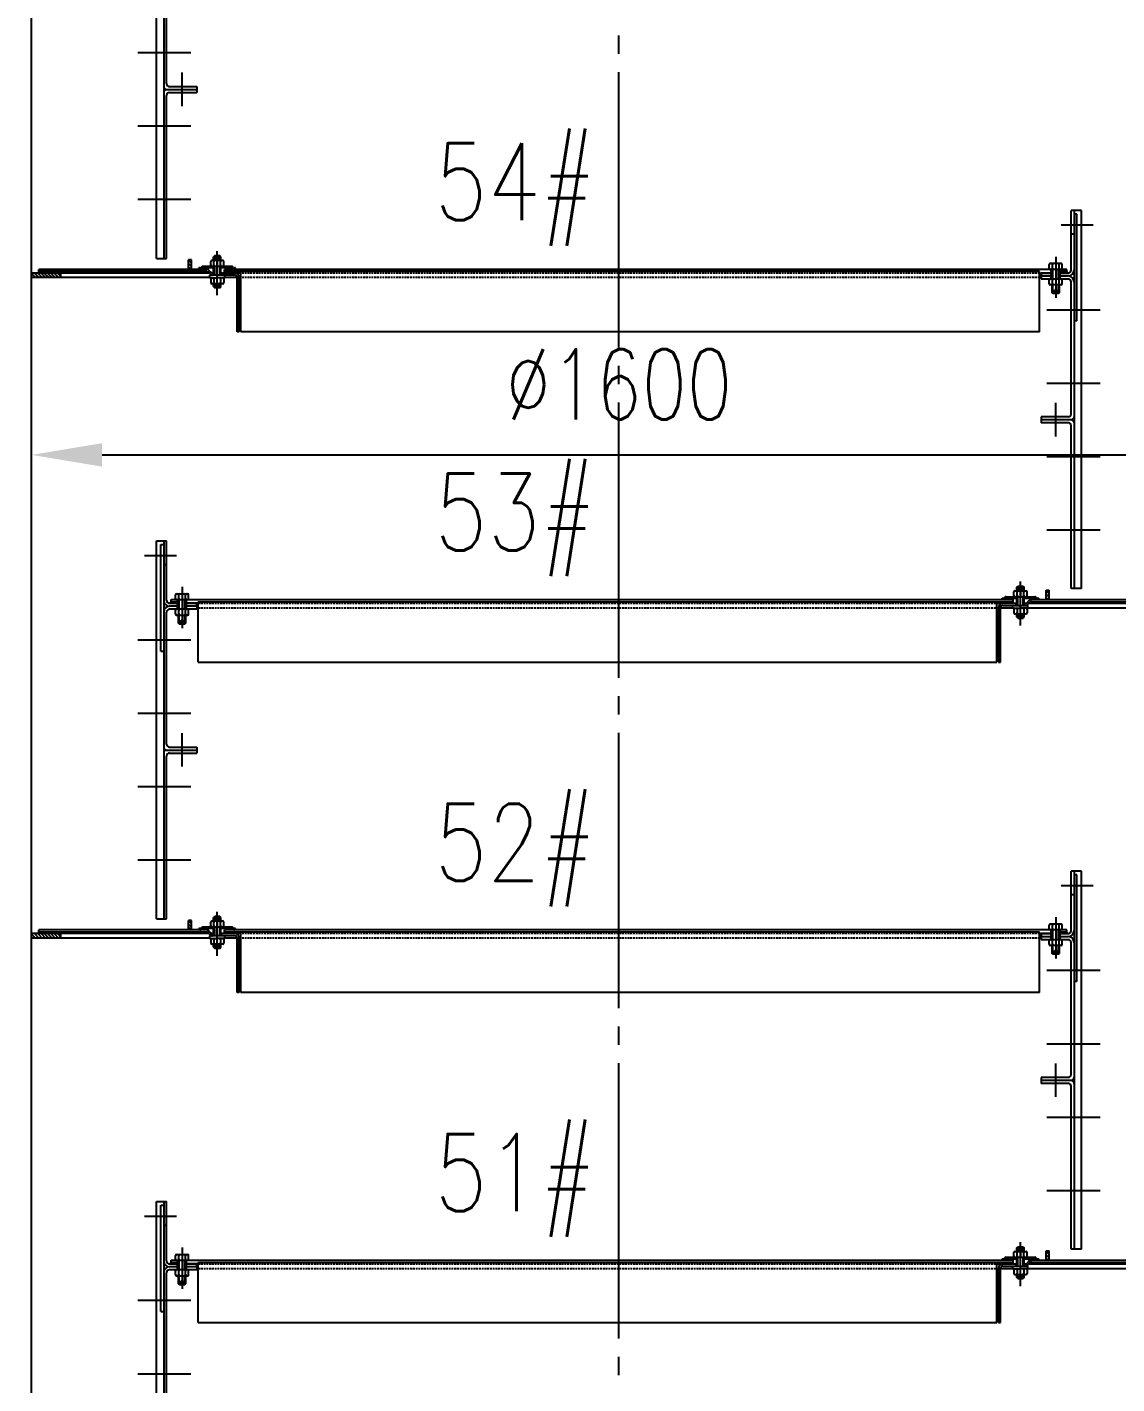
# Model space of a CAD drawing. Extents: x 16825 to 205982, y -10874 to 68273.
# Drawn here: x 164144 to 165629, y 60538 to 62386 of the extents above; entities that cross this region are included whole.
import ezdxf

# ---------------------------------------------------------------- set-up
doc = ezdxf.new("R2010")
doc.units = 0
doc.header["$LTSCALE"] = 5
doc.header["$MEASUREMENT"] = 0
doc.linetypes.add('CENTER', pattern=[18, 15, -1, 1, -1])
doc.linetypes.add('DASHED', pattern=[0.75, 0.5, -0.25])
doc.layers.get('DEFPOINTS').update_dxf_attribs({"linetype": 'CONTINUOUS'})
for name, color, linetype in [('CEN', 6, 'CENTER'), ('DIM', 1, 'CONTINUOUS'), ('HAT', 8, 'CONTINUOUS'), ('HID', 5, 'DASHED'), ('THINK', 2, 'CONTINUOUS'), ('THK', 2, 'CONTINUOUS'), ('THN', 4, 'CONTINUOUS')]:
    doc.layers.add(name, color=color, linetype=linetype)
doc.styles.get("Standard").update_dxf_attribs({"font": 'simplex', "width": 0.75, "bigfont": 'hzdx'})
doc.dimstyles.new('DIM3', dxfattribs={"dimscale": 0, "dimtxt": 3, "dimasz": 3, "dimexe": 1, "dimexo": 0, "dimgap": 1.5, "dimtad": 1, "dimdec": 4, "dimdsep": 46, "dimtxsty": 'Standard', "dimcen": 3, "dimclrd": 1, "dimclrt": 3, "dimadec": 0, "dimazin": 0, "dimtfac": 0.75, "dimtdec": 4, "dimtix": 1, "dimtmove": 0, "dimatfit": 0, "dimfxl": 0, "dimtolj": 1, "dimtzin": 0, "dimarcsym": 0})

# ---------------------------------------------------------------- blocks, each defined once
blk = doc.blocks.new('*D108')
at = {"layer": 'DEFPOINTS', "color": 0}
for p in [(163106.3, 62956.4), (164331.2, 62956.4), (163293.6, 58906.4)]:
    blk.add_point(p, dxfattribs=at)
at = {"layer": 'DIM', "lineweight": -2}
for p, q in [((164331.2, 62956.4), (163074.3, 62956.4)), ((163293.6, 58906.4), (163074.3, 58906.4))]:
    blk.add_line(p, q, dxfattribs=at)
at = {"layer": 'DIM', "color": 1, "lineweight": -2}
blk.add_line((163106.3, 59002.4), (163106.3, 62860.4), dxfattribs=at)
at = {"layer": 'DIM', "color": 1}
for points in [[(163090.3, 62860.4), (163122.3, 62860.4), (163106.3, 62956.4)], [(163090.3, 59002.4), (163122.3, 59002.4), (163106.3, 58906.4)]]:
    blk.add_solid(points, dxfattribs=at)
at = {"layer": 'DIM', "color": 3, "insert": (163010.3, 60931.4), "char_height": 96, "attachment_point": 5, "rotation": 90}
blk.add_mtext('\\A1;9x450=4050', dxfattribs=at)
blk = doc.blocks.new('*D40')
at = {"layer": 'DEFPOINTS', "color": 0}
for p in [(165750.4, 61814), (165750.4, 61803.6), (164150.4, 61720.5)]:
    blk.add_point(p, dxfattribs=at)
at = {"layer": 'DIM', "lineweight": -2}
for p, q in [((164150.4, 61720.5), (164150.4, 61835.6)), ((165750.4, 61814), (165750.4, 61771.6))]:
    blk.add_line(p, q, dxfattribs=at)
at = {"layer": 'DIM', "color": 1, "lineweight": -2}
blk.add_line((164246.4, 61803.6), (165654.4, 61803.6), dxfattribs=at)
at = {"layer": 'DIM', "color": 1}
for points in [[(164246.4, 61819.6), (164246.4, 61787.6), (164150.4, 61803.6)], [(165654.4, 61819.6), (165654.4, 61787.6), (165750.4, 61803.6)]]:
    blk.add_solid(points, dxfattribs=at)
at = {"layer": 'DIM', "color": 3, "insert": (164950.4, 61899.6), "char_height": 96, "attachment_point": 5}
blk.add_mtext('\\A1;%%C1600', dxfattribs=at)
blk = doc.blocks.new('*D41')
at = {"layer": 'DEFPOINTS', "color": 0}
for p in [(165762.4, 61803.3), (165750.4, 61763.7), (165762.4, 61763.7)]:
    blk.add_point(p, dxfattribs=at)
at = {"layer": 'DIM', "lineweight": -2}
for p, q in [((165750.4, 61763.7), (165750.4, 61835.3)), ((165762.4, 61763.7), (165762.4, 61835.3))]:
    blk.add_line(p, q, dxfattribs=at)
at = {"layer": 'DIM', "color": 1, "lineweight": -2}
for p, q in [((165654.4, 61803.3), (165558.4, 61803.3)), ((165750.4, 61803.3), (165762.4, 61803.3)), ((165858.4, 61803.3), (166153.2, 61803.3))]:
    blk.add_line(p, q, dxfattribs=at)
at = {"layer": 'DIM', "color": 1}
for points in [[(165654.4, 61819.3), (165654.4, 61787.3), (165750.4, 61803.3)], [(165858.4, 61819.3), (165858.4, 61787.3), (165762.4, 61803.3)]]:
    blk.add_solid(points, dxfattribs=at)
at = {"layer": 'DIM', "color": 3, "insert": (166053.8, 61899.3), "char_height": 96, "attachment_point": 5}
blk.add_mtext('\\A1;12', dxfattribs=at)

msp = doc.modelspace()

# ---------------------------------------------------------------- hatches: boundary and pattern name
at = {"layer": 'HAT'}
h = msp.add_hatch(dxfattribs=at)
h.set_pattern_fill('ANSI31', color=256, style=0)
h.set_pattern_definition([(135, (165337.0422, 59964.4804), (2.245064, 2.245064), [])])
h.paths.add_polyline_path([(164364.377, 62069.373), (164368.377, 62069.373), (164368.377, 62056.373), (164364.377, 62056.373)])
h = msp.add_hatch(dxfattribs=at)
h.set_pattern_fill('ANSI31', color=256, style=0)
h.set_pattern_definition([(135, (165397.0422, 59964.4804), (2.245064, 2.245064), [])])
h.paths.add_polyline_path([(164190.377, 62051.373), (164190.377, 62045.373), (164150.377, 62045.373), (164150.377, 62051.373)])
h = msp.add_hatch(dxfattribs=at)
h.set_pattern_fill('ANSI31', color=256, scale=0.5, style=0)
h.set_pattern_definition([(135, (165336.0422, 60679.4574), (1.122532, 1.122532), [])])
h.paths.add_polyline_path([(164409.377, 62058.373), (164409.377, 62060.373), (164422.877, 62060.373, -0.23606798), (164424.877, 62059.373, 0.23606798), (164426.877, 62058.373), (164428.377, 62058.373), (164428.377, 62056.373), (164426.877, 62056.373, -0.23606798), (164424.877, 62057.373, 0.23606798), (164422.877, 62058.373)])
h.paths.add_polyline_path([(164397.377, 62060.373), (164397.377, 62058.373), (164383.877, 62058.373, 0.23606798), (164381.877, 62057.373, -0.23606798), (164379.877, 62056.373), (164378.377, 62056.373), (164378.377, 62058.373), (164379.877, 62058.373, 0.23606798), (164381.877, 62059.373, -0.23606798), (164383.877, 62060.373)])
h = msp.add_hatch(dxfattribs=at)
h.set_pattern_fill('ANSI31', color=256, scale=0.5, style=0)
h.set_pattern_definition([(45, (164564.711, 60229.4574), (-1.122532, 1.122532), [])])
h.paths.add_polyline_path([(165491.377, 61608.373), (165491.377, 61610.373), (165477.877, 61610.373, 0.23606798), (165475.877, 61609.373, -0.23606798), (165473.877, 61608.373), (165472.377, 61608.373), (165472.377, 61606.373), (165473.877, 61606.373, 0.23606798), (165475.877, 61607.373, -0.23606798), (165477.877, 61608.373)])
h.paths.add_polyline_path([(165503.377, 61610.373), (165503.377, 61608.373), (165516.877, 61608.373, -0.23606798), (165518.877, 61607.373, 0.23606798), (165520.877, 61606.373), (165522.377, 61606.373), (165522.377, 61608.373), (165520.877, 61608.373, -0.23606798), (165518.877, 61609.373, 0.23606798), (165516.877, 61610.373)])
h = msp.add_hatch(dxfattribs=at)
h.set_pattern_fill('ANSI31', color=256, style=0)
h.set_pattern_definition([(45, (164563.711, 59514.4804), (-2.245064, 2.245064), [])])
h.paths.add_polyline_path([(165536.377, 61619.373), (165532.377, 61619.373), (165532.377, 61606.373), (165536.377, 61606.373)])
h = msp.add_hatch(dxfattribs=at)
h.set_pattern_fill('ANSI31', color=256, style=0)
h.set_pattern_definition([(135, (165337.0422, 59064.4804), (2.245064, 2.245064), [])])
h.paths.add_polyline_path([(164364.377, 61169.373), (164368.377, 61169.373), (164368.377, 61156.373), (164364.377, 61156.373)])
h = msp.add_hatch(dxfattribs=at)
h.set_pattern_fill('ANSI31', color=256, style=0)
h.set_pattern_definition([(135, (165397.0422, 59064.4804), (2.245064, 2.245064), [])])
h.paths.add_polyline_path([(164190.377, 61151.373), (164190.377, 61145.373), (164150.377, 61145.373), (164150.377, 61151.373)])
h = msp.add_hatch(dxfattribs=at)
h.set_pattern_fill('ANSI31', color=256, scale=0.5, style=0)
h.set_pattern_definition([(135, (165336.0422, 59779.4574), (1.122532, 1.122532), [])])
h.paths.add_polyline_path([(164409.377, 61158.373), (164409.377, 61160.373), (164422.877, 61160.373, -0.23606798), (164424.877, 61159.373, 0.23606798), (164426.877, 61158.373), (164428.377, 61158.373), (164428.377, 61156.373), (164426.877, 61156.373, -0.23606798), (164424.877, 61157.373, 0.23606798), (164422.877, 61158.373)])
h.paths.add_polyline_path([(164397.377, 61160.373), (164397.377, 61158.373), (164383.877, 61158.373, 0.23606798), (164381.877, 61157.373, -0.23606798), (164379.877, 61156.373), (164378.377, 61156.373), (164378.377, 61158.373), (164379.877, 61158.373, 0.23606798), (164381.877, 61159.373, -0.23606798), (164383.877, 61160.373)])
h = msp.add_hatch(dxfattribs=at)
h.set_pattern_fill('ANSI31', color=256, scale=0.5, style=0)
h.set_pattern_definition([(45, (164564.711, 59329.4574), (-1.122532, 1.122532), [])])
h.paths.add_polyline_path([(165491.377, 60708.373), (165491.377, 60710.373), (165477.877, 60710.373, 0.23606798), (165475.877, 60709.373, -0.23606798), (165473.877, 60708.373), (165472.377, 60708.373), (165472.377, 60706.373), (165473.877, 60706.373, 0.23606798), (165475.877, 60707.373, -0.23606798), (165477.877, 60708.373)])
h.paths.add_polyline_path([(165503.377, 60710.373), (165503.377, 60708.373), (165516.877, 60708.373, -0.23606798), (165518.877, 60707.373, 0.23606798), (165520.877, 60706.373), (165522.377, 60706.373), (165522.377, 60708.373), (165520.877, 60708.373, -0.23606798), (165518.877, 60709.373, 0.23606798), (165516.877, 60710.373)])
h = msp.add_hatch(dxfattribs=at)
h.set_pattern_fill('ANSI31', color=256, style=0)
h.set_pattern_definition([(45, (164563.711, 58614.4804), (-2.245064, 2.245064), [])])
h.paths.add_polyline_path([(165536.377, 60719.373), (165532.377, 60719.373), (165532.377, 60706.373), (165536.377, 60706.373)])

# ---------------------------------------------------------------- linework, layer by layer
at = {"layer": 'CEN', "ltscale": 5}
msp.add_line((164950.377, 28649.949), (164950.377, 65759.35), dxfattribs=at)
at = {"layer": 'CEN'}
for p, q in [((164367.32, 62351.373), (164295.01, 62351.373)), ((164355.377, 62278.868), (164355.377, 62324.584)), ((164367.32, 62251.373), (164295.01, 62251.373)), ((164367.32, 62151.373), (164295.01, 62151.373)), ((165596.369, 62116.373), (165552.825, 62116.373)), ((164403.377, 62021.182), (164403.377, 62080.95)), ((165545.377, 62073.632), (165545.377, 62017.398)), ((165533.433, 62001.373), (165605.744, 62001.373)), ((165533.433, 61901.373), (165605.744, 61901.373)), ((165545.377, 61828.868), (165545.377, 61874.584)), ((165533.433, 61801.373), (165605.744, 61801.373)), ((165533.433, 61701.373), (165605.744, 61701.373)), ((164304.385, 61666.373), (164347.928, 61666.373)), ((165497.377, 61571.182), (165497.377, 61630.95)), ((164355.377, 61623.632), (164355.377, 61567.398)), ((164367.32, 61551.373), (164295.01, 61551.373)), ((164367.32, 61451.373), (164295.01, 61451.373)), ((164355.377, 61378.868), (164355.377, 61424.584)), ((164367.32, 61351.373), (164295.01, 61351.373)), ((164367.32, 61251.373), (164295.01, 61251.373)), ((165596.369, 61216.373), (165552.825, 61216.373)), ((164403.377, 61121.182), (164403.377, 61180.95)), ((165545.377, 61173.632), (165545.377, 61117.398)), ((165533.433, 61101.373), (165605.744, 61101.373)), ((165533.433, 61001.373), (165605.744, 61001.373)), ((165545.377, 60928.868), (165545.377, 60974.584)), ((165533.433, 60901.373), (165605.744, 60901.373)), ((165533.433, 60801.373), (165605.744, 60801.373)), ((164304.385, 60766.373), (164347.928, 60766.373)), ((164355.377, 60723.632), (164355.377, 60667.398)), ((165497.377, 60671.182), (165497.377, 60730.95)), ((164367.32, 60651.373), (164295.01, 60651.373)), ((164367.32, 60551.373), (164295.01, 60551.373))]:
    msp.add_line(p, q, dxfattribs=at)
at = {"layer": 'HID'}
for p, q in [((165523.377, 62051.373), (164435.377, 62051.373)), ((165523.377, 62045.373), (164435.377, 62045.373)), ((164377.377, 61601.373), (165465.377, 61601.373)), ((164377.377, 61595.373), (165465.377, 61595.373)), ((165523.377, 61151.373), (164435.377, 61151.373)), ((165523.377, 61145.373), (164435.377, 61145.373)), ((164377.377, 60701.373), (165465.377, 60701.373)), ((164377.377, 60695.373), (165465.377, 60695.373))]:
    msp.add_line(p, q, dxfattribs=at)
at = {"layer": 'THINK'}
for p, q in [((164150.377, 62045.373), (164150.377, 62051.373)), ((164150.377, 61145.373), (164150.377, 61151.373))]:
    msp.add_line(p, q, dxfattribs=at)
at = {"layer": 'THK'}
for p, q in [((164150.377, 55544.373), (164150.377, 63081.373)), ((164330.377, 62586.373), (164330.377, 62071.373)), ((164334.377, 62309.373), (164334.377, 62489.373)), ((164320.377, 62071.373), (164320.377, 62436.373)), ((164334.377, 62301.373), (164375.377, 62301.373)), ((164334.377, 62071.373), (164334.377, 62293.373)), ((164338.377, 62305.373), (164375.377, 62305.373)), ((164338.377, 62297.373), (164375.377, 62297.373)), ((164375.377, 62305.373), (164375.377, 62297.373)), ((165566.377, 62055.373), (165566.377, 62136.373)), ((165580.377, 62136.373), (165566.377, 62136.373)), ((165570.377, 62136.373), (165570.377, 61621.373)), ((165574.377, 62131.373), (165570.377, 62131.373)), ((165574.377, 61986.373), (165574.377, 62131.373)), ((165580.377, 61986.373), (165580.377, 62136.373)), ((165570.377, 62104.373), (165566.377, 62104.373)), ((164320.377, 62071.373), (164334.377, 62071.373)), ((164364.377, 62056.373), (164364.377, 62069.373)), ((164368.377, 62069.373), (164364.377, 62069.373)), ((164368.377, 62056.373), (164368.377, 62069.373)), ((164399.877, 62074.826), (164398.377, 62073.326)), ((164398.377, 62068.373), (164398.377, 62073.326)), ((164398.377, 62073.326), (164402.377, 62073.326)), ((164402.377, 62074.826), (164399.877, 62074.826)), ((164402.377, 62069.826), (164402.377, 62074.826)), ((164404.377, 62069.826), (164402.377, 62069.826)), ((164406.877, 62074.826), (164404.377, 62074.826)), ((164404.377, 62069.826), (164404.377, 62074.826)), ((164408.377, 62073.326), (164404.377, 62073.326)), ((164408.377, 62073.326), (164406.877, 62074.826)), ((164408.377, 62068.373), (164408.377, 62073.326)), ((164392.377, 62051.373), (164150.377, 62051.373)), ((164388.716, 62056.373), (164160.377, 62056.373)), ((164160.377, 62051.373), (164160.377, 62056.373)), ((164388.377, 62053.373), (164160.377, 62053.373)), ((164190.377, 62045.373), (164190.377, 62053.373)), ((164378.377, 62056.373), (164378.377, 62058.373)), ((164379.877, 62058.373), (164378.377, 62058.373)), ((164422.877, 62060.373), (164383.877, 62060.373)), ((164398.377, 62058.373), (164383.877, 62058.373)), ((164394.377, 62061.873), (164394.377, 62066.873)), ((164410.877, 62068.373), (164395.877, 62068.373)), ((164397.377, 62058.373), (164397.377, 62060.373)), ((164397.377, 62048.373), (164397.377, 62051.373)), ((164398.377, 62051.373), (164397.377, 62051.373)), ((164398.377, 62048.373), (164398.377, 62060.373)), ((164398.877, 62061.873), (164398.877, 62066.873)), ((164403.377, 62068.373), (164403.377, 62060.373)), ((164407.877, 62061.873), (164407.877, 62066.873)), ((164408.377, 62048.373), (164408.377, 62060.373)), ((164422.877, 62058.373), (164408.377, 62058.373)), ((164435.377, 62051.373), (164408.377, 62051.373)), ((164409.377, 62058.373), (164409.377, 62060.373)), ((164409.377, 62048.373), (164409.377, 62051.373)), ((164412.377, 62061.873), (164412.377, 62066.873)), ((165560.377, 62056.373), (164413.377, 62056.373)), ((164413.377, 62051.373), (164413.377, 62056.373)), ((165523.377, 62053.373), (164413.377, 62053.373)), ((164428.377, 62058.373), (164426.877, 62058.373)), ((164428.377, 62056.373), (164428.377, 62058.373)), ((164433.377, 62051.373), (164433.377, 62053.373)), ((164435.377, 61971.373), (164435.377, 62053.373)), ((165523.377, 61971.373), (165523.377, 62053.373)), ((165523.377, 62051.373), (165540.377, 62051.373)), ((165540.377, 62051.373), (165525.377, 62051.373)), ((165525.377, 62051.373), (165525.377, 62043.373)), ((165525.377, 62047.373), (165525.377, 62051.373)), ((165536.377, 62057.873), (165536.377, 62062.873)), ((165552.877, 62064.373), (165537.877, 62064.373)), ((165539.377, 62053.373), (165539.377, 62056.373)), ((165539.377, 62053.373), (165539.377, 62051.373)), ((165539.377, 62043.373), (165539.377, 62051.373)), ((165540.377, 62043.373), (165540.377, 62056.373)), ((165540.877, 62057.873), (165540.877, 62062.873)), ((165549.877, 62057.873), (165549.877, 62062.873)), ((165550.377, 62043.373), (165550.377, 62056.373)), ((165560.377, 62053.373), (165550.377, 62053.373)), ((165550.377, 62051.373), (165562.377, 62051.373)), ((165562.377, 62051.373), (165550.377, 62051.373)), ((165551.377, 62053.373), (165551.377, 62056.373)), ((165551.377, 62051.373), (165551.377, 62053.373)), ((165551.377, 62043.373), (165551.377, 62051.373)), ((165554.377, 62057.873), (165554.377, 62062.873)), ((165560.377, 62053.373), (165560.377, 62056.373)), ((165560.377, 62053.373), (165560.377, 62051.373)), ((164393.141, 62045.373), (164150.377, 62045.373)), ((164393.141, 62044.873), (164393.141, 62048.373)), ((164427.377, 62048.373), (164393.141, 62048.373)), ((164393.141, 62044.873), (164403.377, 62044.873)), ((164394.377, 62043.373), (164394.377, 62038.373)), ((164410.877, 62036.873), (164395.877, 62036.873)), ((164398.377, 62032.826), (164398.377, 62036.873)), ((164398.377, 62032.826), (164399.877, 62031.326)), ((164398.377, 62032.826), (164402.377, 62032.826)), ((164398.877, 62043.373), (164398.877, 62038.373)), ((164402.377, 62031.326), (164402.377, 62036.326)), ((164404.377, 62036.326), (164402.377, 62036.326)), ((164403.377, 62036.873), (164403.377, 62044.873)), ((164413.612, 62044.873), (164403.377, 62044.873)), ((164404.377, 62031.326), (164404.377, 62036.326)), ((164408.377, 62032.826), (164404.377, 62032.826)), ((164406.877, 62031.326), (164408.377, 62032.826)), ((164407.877, 62043.373), (164407.877, 62038.373)), ((164408.377, 62032.826), (164408.377, 62036.873)), ((164412.377, 62043.373), (164412.377, 62038.373)), ((164413.612, 62044.873), (164413.612, 62048.373)), ((164430.377, 62045.373), (164413.612, 62045.373)), ((164430.377, 62045.373), (164413.612, 62045.373)), ((164430.377, 61971.373), (164430.377, 62045.373)), ((164435.377, 62045.373), (164433.377, 62045.373)), ((164433.377, 61971.373), (164433.377, 62045.373)), ((165525.377, 62045.373), (165523.377, 62045.373)), ((165525.377, 62047.373), (165540.377, 62047.373)), ((165525.377, 62043.373), (165562.377, 62043.373)), ((165536.377, 62036.873), (165536.377, 62041.873)), ((165552.877, 62035.373), (165537.877, 62035.373)), ((165540.377, 62024.373), (165540.377, 62035.373)), ((165540.877, 62036.873), (165540.877, 62041.873)), ((165549.877, 62036.873), (165549.877, 62041.873)), ((165550.377, 62047.373), (165562.377, 62047.373)), ((165550.377, 62024.373), (165550.377, 62035.373)), ((165554.377, 62036.873), (165554.377, 62041.873)), ((165566.377, 61859.373), (165566.377, 62039.373)), ((164402.377, 62031.326), (164399.877, 62031.326)), ((164406.877, 62031.326), (164404.377, 62031.326)), ((165540.377, 62024.373), (165544.377, 62024.373)), ((165541.377, 62023.373), (165540.377, 62024.373)), ((165544.377, 62023.373), (165541.377, 62023.373)), ((165544.377, 62023.373), (165544.377, 62028.373)), ((165546.377, 62028.373), (165544.377, 62028.373)), ((165546.377, 62023.373), (165546.377, 62028.373)), ((165550.377, 62024.373), (165546.377, 62024.373)), ((165549.377, 62023.373), (165546.377, 62023.373)), ((165549.377, 62023.373), (165550.377, 62024.373)), ((165574.377, 61986.373), (165570.377, 61986.373)), ((165580.377, 61621.373), (165580.377, 61986.373)), ((164433.377, 61971.373), (164430.377, 61971.373)), ((165523.377, 61971.373), (164435.377, 61971.373)), ((165525.377, 61855.373), (165525.377, 61847.373)), ((165562.377, 61855.373), (165525.377, 61855.373)), ((165566.377, 61851.373), (165525.377, 61851.373)), ((165562.377, 61847.373), (165525.377, 61847.373)), ((165566.377, 61621.373), (165566.377, 61843.373)), ((164320.377, 61686.373), (164334.377, 61686.373)), ((164320.377, 61536.373), (164320.377, 61686.373)), ((164326.377, 61681.373), (164330.377, 61681.373)), ((164326.377, 61536.373), (164326.377, 61681.373)), ((164330.377, 61686.373), (164330.377, 61171.373)), ((164334.377, 61605.373), (164334.377, 61686.373)), ((164330.377, 61654.373), (164334.377, 61654.373)), ((164346.377, 61607.873), (164346.377, 61612.873)), ((164347.877, 61614.373), (164362.877, 61614.373)), ((164350.877, 61607.873), (164350.877, 61612.873)), ((164359.877, 61607.873), (164359.877, 61612.873)), ((164364.377, 61607.873), (164364.377, 61612.873)), ((165472.377, 61608.373), (165473.877, 61608.373)), ((165472.377, 61606.373), (165472.377, 61608.373)), ((165477.877, 61610.373), (165516.877, 61610.373)), ((165477.877, 61608.373), (165492.377, 61608.373)), ((165488.377, 61611.873), (165488.377, 61616.873)), ((165489.877, 61618.373), (165504.877, 61618.373)), ((165491.377, 61608.373), (165491.377, 61610.373)), ((165492.377, 61623.326), (165493.877, 61624.826)), ((165492.377, 61618.373), (165492.377, 61623.326)), ((165492.377, 61623.326), (165496.377, 61623.326)), ((165492.377, 61598.373), (165492.377, 61610.373)), ((165492.877, 61611.873), (165492.877, 61616.873)), ((165493.877, 61624.826), (165496.377, 61624.826)), ((165496.377, 61619.826), (165496.377, 61624.826)), ((165496.377, 61619.826), (165498.377, 61619.826)), ((165497.377, 61618.373), (165497.377, 61610.373)), ((165498.377, 61619.826), (165498.377, 61624.826)), ((165498.377, 61624.826), (165500.877, 61624.826)), ((165502.377, 61623.326), (165498.377, 61623.326)), ((165500.877, 61624.826), (165502.377, 61623.326)), ((165501.877, 61611.873), (165501.877, 61616.873)), ((165502.377, 61618.373), (165502.377, 61623.326)), ((165502.377, 61598.373), (165502.377, 61610.373)), ((165502.377, 61608.373), (165516.877, 61608.373)), ((165503.377, 61608.373), (165503.377, 61610.373)), ((165506.377, 61611.873), (165506.377, 61616.873)), ((165520.877, 61608.373), (165522.377, 61608.373)), ((165522.377, 61606.373), (165522.377, 61608.373)), ((165532.377, 61619.373), (165536.377, 61619.373)), ((165532.377, 61606.373), (165532.377, 61619.373)), ((165536.377, 61606.373), (165536.377, 61619.373)), ((165580.377, 61621.373), (165566.377, 61621.373)), ((164334.377, 61409.373), (164334.377, 61589.373)), ((164350.377, 61601.373), (164338.377, 61601.373)), ((164338.377, 61601.373), (164350.377, 61601.373)), ((164350.377, 61597.373), (164338.377, 61597.373)), ((164375.377, 61593.373), (164338.377, 61593.373)), ((164340.377, 61603.373), (164340.377, 61606.373)), ((164340.377, 61606.373), (165487.377, 61606.373)), ((164340.377, 61603.373), (164340.377, 61601.373)), ((164340.377, 61603.373), (164350.377, 61603.373)), ((164346.377, 61586.873), (164346.377, 61591.873)), ((164349.377, 61603.373), (164349.377, 61606.373)), ((164349.377, 61601.373), (164349.377, 61603.373)), ((164349.377, 61593.373), (164349.377, 61601.373)), ((164350.377, 61593.373), (164350.377, 61606.373)), ((164350.877, 61586.873), (164350.877, 61591.873)), ((164359.877, 61586.873), (164359.877, 61591.873)), ((164360.377, 61593.373), (164360.377, 61606.373)), ((164360.377, 61601.373), (164375.377, 61601.373)), ((164377.377, 61601.373), (164360.377, 61601.373)), ((164375.377, 61597.373), (164360.377, 61597.373)), ((164361.377, 61603.373), (164361.377, 61606.373)), ((164361.377, 61603.373), (164361.377, 61601.373)), ((164361.377, 61593.373), (164361.377, 61601.373)), ((164364.377, 61586.873), (164364.377, 61591.873)), ((164375.377, 61601.373), (164375.377, 61593.373)), ((164375.377, 61597.373), (164375.377, 61601.373)), ((164375.377, 61595.373), (164377.377, 61595.373)), ((164377.377, 61521.373), (164377.377, 61603.373)), ((164377.377, 61603.373), (165487.377, 61603.373)), ((165465.377, 61521.373), (165465.377, 61603.373)), ((165465.377, 61601.373), (165492.377, 61601.373)), ((165465.377, 61595.373), (165467.377, 61595.373)), ((165467.377, 61601.373), (165467.377, 61603.373)), ((165467.377, 61521.373), (165467.377, 61595.373)), ((165470.377, 61595.373), (165487.141, 61595.373)), ((165470.377, 61595.373), (165487.141, 61595.373)), ((165470.377, 61521.373), (165470.377, 61595.373)), ((165473.377, 61598.373), (165507.612, 61598.373)), ((165487.141, 61594.873), (165487.141, 61598.373)), ((165487.141, 61594.873), (165497.377, 61594.873)), ((165487.377, 61601.373), (165487.377, 61606.373)), ((165488.377, 61593.373), (165488.377, 61588.373)), ((165491.377, 61598.373), (165491.377, 61601.373)), ((165492.877, 61593.373), (165492.877, 61588.373)), ((165497.377, 61586.873), (165497.377, 61594.873)), ((165507.612, 61594.873), (165497.377, 61594.873)), ((165501.877, 61593.373), (165501.877, 61588.373)), ((165502.377, 61601.373), (165503.377, 61601.373)), ((165503.377, 61598.373), (165503.377, 61601.373)), ((165506.377, 61593.373), (165506.377, 61588.373)), ((165507.612, 61594.873), (165507.612, 61598.373)), ((165507.612, 61595.373), (165750.377, 61595.373)), ((165508.377, 61601.373), (165750.377, 61601.373)), ((165512.037, 61606.373), (165740.377, 61606.373)), ((165512.377, 61603.373), (165740.377, 61603.373)), ((164347.877, 61585.373), (164362.877, 61585.373)), ((164350.377, 61574.373), (164350.377, 61585.373)), ((164350.377, 61574.373), (164354.377, 61574.373)), ((164351.377, 61573.373), (164350.377, 61574.373)), ((164351.377, 61573.373), (164354.377, 61573.373)), ((164354.377, 61573.373), (164354.377, 61578.373)), ((164354.377, 61578.373), (164356.377, 61578.373)), ((164356.377, 61573.373), (164356.377, 61578.373)), ((164360.377, 61574.373), (164356.377, 61574.373)), ((164356.377, 61573.373), (164359.377, 61573.373)), ((164359.377, 61573.373), (164360.377, 61574.373)), ((164360.377, 61574.373), (164360.377, 61585.373)), ((165489.877, 61586.873), (165504.877, 61586.873)), ((165492.377, 61582.826), (165492.377, 61586.873)), ((165493.877, 61581.326), (165492.377, 61582.826)), ((165492.377, 61582.826), (165496.377, 61582.826)), ((165493.877, 61581.326), (165496.377, 61581.326)), ((165496.377, 61581.326), (165496.377, 61586.326)), ((165496.377, 61586.326), (165498.377, 61586.326)), ((165498.377, 61581.326), (165498.377, 61586.326)), ((165502.377, 61582.826), (165498.377, 61582.826)), ((165498.377, 61581.326), (165500.877, 61581.326)), ((165502.377, 61582.826), (165500.877, 61581.326)), ((165502.377, 61582.826), (165502.377, 61586.873)), ((164320.377, 61171.373), (164320.377, 61536.373)), ((164326.377, 61536.373), (164330.377, 61536.373)), ((164377.377, 61521.373), (165465.377, 61521.373)), ((165467.377, 61521.373), (165470.377, 61521.373)), ((164338.377, 61405.373), (164375.377, 61405.373)), ((164375.377, 61405.373), (164375.377, 61397.373)), ((164334.377, 61401.373), (164375.377, 61401.373)), ((164334.377, 61171.373), (164334.377, 61393.373)), ((164338.377, 61397.373), (164375.377, 61397.373)), ((165566.377, 61155.373), (165566.377, 61236.373)), ((165580.377, 61236.373), (165566.377, 61236.373)), ((165570.377, 61236.373), (165570.377, 60721.373)), ((165574.377, 61231.373), (165570.377, 61231.373)), ((165574.377, 61086.373), (165574.377, 61231.373)), ((165580.377, 61086.373), (165580.377, 61236.373)), ((165570.377, 61204.373), (165566.377, 61204.373)), ((164320.377, 61171.373), (164334.377, 61171.373)), ((164364.377, 61156.373), (164364.377, 61169.373)), ((164368.377, 61169.373), (164364.377, 61169.373)), ((164368.377, 61156.373), (164368.377, 61169.373)), ((164394.377, 61161.873), (164394.377, 61166.873)), ((164410.877, 61168.373), (164395.877, 61168.373)), ((164399.877, 61174.826), (164398.377, 61173.326)), ((164398.377, 61168.373), (164398.377, 61173.326)), ((164398.377, 61173.326), (164402.377, 61173.326)), ((164398.877, 61161.873), (164398.877, 61166.873)), ((164402.377, 61174.826), (164399.877, 61174.826)), ((164402.377, 61169.826), (164402.377, 61174.826)), ((164404.377, 61169.826), (164402.377, 61169.826)), ((164403.377, 61168.373), (164403.377, 61160.373)), ((164406.877, 61174.826), (164404.377, 61174.826)), ((164404.377, 61169.826), (164404.377, 61174.826)), ((164408.377, 61173.326), (164404.377, 61173.326)), ((164408.377, 61173.326), (164406.877, 61174.826)), ((164407.877, 61161.873), (164407.877, 61166.873)), ((164408.377, 61168.373), (164408.377, 61173.326)), ((164412.377, 61161.873), (164412.377, 61166.873)), ((165552.877, 61164.373), (165537.877, 61164.373)), ((164392.377, 61151.373), (164150.377, 61151.373)), ((164393.141, 61145.373), (164150.377, 61145.373)), ((164388.716, 61156.373), (164160.377, 61156.373)), ((164160.377, 61151.373), (164160.377, 61156.373)), ((164388.377, 61153.373), (164160.377, 61153.373)), ((164190.377, 61145.373), (164190.377, 61153.373)), ((164378.377, 61156.373), (164378.377, 61158.373)), ((164379.877, 61158.373), (164378.377, 61158.373)), ((164422.877, 61160.373), (164383.877, 61160.373)), ((164398.377, 61158.373), (164383.877, 61158.373)), ((164393.141, 61144.873), (164393.141, 61148.373)), ((164427.377, 61148.373), (164393.141, 61148.373)), ((164397.377, 61158.373), (164397.377, 61160.373)), ((164397.377, 61148.373), (164397.377, 61151.373)), ((164398.377, 61151.373), (164397.377, 61151.373)), ((164398.377, 61148.373), (164398.377, 61160.373)), ((164408.377, 61148.373), (164408.377, 61160.373)), ((164422.877, 61158.373), (164408.377, 61158.373)), ((164435.377, 61151.373), (164408.377, 61151.373)), ((164409.377, 61158.373), (164409.377, 61160.373)), ((164409.377, 61148.373), (164409.377, 61151.373)), ((165560.377, 61156.373), (164413.377, 61156.373)), ((164413.377, 61151.373), (164413.377, 61156.373)), ((165523.377, 61153.373), (164413.377, 61153.373)), ((164413.612, 61144.873), (164413.612, 61148.373)), ((164430.377, 61145.373), (164413.612, 61145.373)), ((164430.377, 61145.373), (164413.612, 61145.373)), ((164428.377, 61158.373), (164426.877, 61158.373)), ((164428.377, 61156.373), (164428.377, 61158.373)), ((164430.377, 61071.373), (164430.377, 61145.373)), ((164433.377, 61151.373), (164433.377, 61153.373)), ((164435.377, 61145.373), (164433.377, 61145.373)), ((164433.377, 61071.373), (164433.377, 61145.373)), ((164435.377, 61071.373), (164435.377, 61153.373)), ((165523.377, 61071.373), (165523.377, 61153.373)), ((165523.377, 61151.373), (165540.377, 61151.373)), ((165525.377, 61145.373), (165523.377, 61145.373)), ((165540.377, 61151.373), (165525.377, 61151.373)), ((165525.377, 61151.373), (165525.377, 61143.373)), ((165525.377, 61147.373), (165525.377, 61151.373)), ((165525.377, 61147.373), (165540.377, 61147.373)), ((165536.377, 61157.873), (165536.377, 61162.873)), ((165539.377, 61153.373), (165539.377, 61156.373)), ((165539.377, 61153.373), (165539.377, 61151.373)), ((165539.377, 61143.373), (165539.377, 61151.373)), ((165540.377, 61143.373), (165540.377, 61156.373)), ((165540.877, 61157.873), (165540.877, 61162.873)), ((165549.877, 61157.873), (165549.877, 61162.873)), ((165550.377, 61143.373), (165550.377, 61156.373)), ((165560.377, 61153.373), (165550.377, 61153.373)), ((165550.377, 61151.373), (165562.377, 61151.373)), ((165562.377, 61151.373), (165550.377, 61151.373)), ((165550.377, 61147.373), (165562.377, 61147.373)), ((165551.377, 61153.373), (165551.377, 61156.373)), ((165551.377, 61151.373), (165551.377, 61153.373)), ((165551.377, 61143.373), (165551.377, 61151.373)), ((165554.377, 61157.873), (165554.377, 61162.873)), ((165560.377, 61153.373), (165560.377, 61156.373)), ((165560.377, 61153.373), (165560.377, 61151.373)), ((164393.141, 61144.873), (164403.377, 61144.873)), ((164394.377, 61143.373), (164394.377, 61138.373)), ((164410.877, 61136.873), (164395.877, 61136.873)), ((164398.377, 61132.826), (164398.377, 61136.873)), ((164398.377, 61132.826), (164399.877, 61131.326)), ((164398.377, 61132.826), (164402.377, 61132.826)), ((164398.877, 61143.373), (164398.877, 61138.373)), ((164402.377, 61131.326), (164399.877, 61131.326)), ((164402.377, 61131.326), (164402.377, 61136.326)), ((164404.377, 61136.326), (164402.377, 61136.326)), ((164403.377, 61136.873), (164403.377, 61144.873)), ((164413.612, 61144.873), (164403.377, 61144.873)), ((164404.377, 61131.326), (164404.377, 61136.326)), ((164408.377, 61132.826), (164404.377, 61132.826)), ((164406.877, 61131.326), (164404.377, 61131.326)), ((164406.877, 61131.326), (164408.377, 61132.826)), ((164407.877, 61143.373), (164407.877, 61138.373)), ((164408.377, 61132.826), (164408.377, 61136.873)), ((164412.377, 61143.373), (164412.377, 61138.373)), ((165525.377, 61143.373), (165562.377, 61143.373)), ((165536.377, 61136.873), (165536.377, 61141.873)), ((165552.877, 61135.373), (165537.877, 61135.373)), ((165540.377, 61124.373), (165540.377, 61135.373)), ((165540.877, 61136.873), (165540.877, 61141.873)), ((165544.377, 61123.373), (165544.377, 61128.373)), ((165546.377, 61128.373), (165544.377, 61128.373)), ((165546.377, 61123.373), (165546.377, 61128.373)), ((165549.877, 61136.873), (165549.877, 61141.873)), ((165550.377, 61124.373), (165550.377, 61135.373)), ((165554.377, 61136.873), (165554.377, 61141.873)), ((165566.377, 60959.373), (165566.377, 61139.373)), ((165540.377, 61124.373), (165544.377, 61124.373)), ((165541.377, 61123.373), (165540.377, 61124.373)), ((165544.377, 61123.373), (165541.377, 61123.373)), ((165550.377, 61124.373), (165546.377, 61124.373)), ((165549.377, 61123.373), (165546.377, 61123.373)), ((165549.377, 61123.373), (165550.377, 61124.373)), ((164433.377, 61071.373), (164430.377, 61071.373)), ((165523.377, 61071.373), (164435.377, 61071.373)), ((165574.377, 61086.373), (165570.377, 61086.373)), ((165580.377, 60721.373), (165580.377, 61086.373)), ((165525.377, 60955.373), (165525.377, 60947.373)), ((165562.377, 60955.373), (165525.377, 60955.373)), ((165566.377, 60951.373), (165525.377, 60951.373)), ((165562.377, 60947.373), (165525.377, 60947.373)), ((165566.377, 60721.373), (165566.377, 60943.373)), ((164320.377, 60786.373), (164334.377, 60786.373)), ((164320.377, 60636.373), (164320.377, 60786.373)), ((164326.377, 60781.373), (164330.377, 60781.373)), ((164326.377, 60636.373), (164326.377, 60781.373)), ((164330.377, 60786.373), (164330.377, 60271.373)), ((164334.377, 60705.373), (164334.377, 60786.373)), ((164330.377, 60754.373), (164334.377, 60754.373)), ((165492.377, 60723.326), (165493.877, 60724.826)), ((165492.377, 60718.373), (165492.377, 60723.326)), ((165492.377, 60723.326), (165496.377, 60723.326)), ((165493.877, 60724.826), (165496.377, 60724.826)), ((165496.377, 60719.826), (165496.377, 60724.826)), ((165496.377, 60719.826), (165498.377, 60719.826)), ((165498.377, 60719.826), (165498.377, 60724.826)), ((165498.377, 60724.826), (165500.877, 60724.826)), ((165502.377, 60723.326), (165498.377, 60723.326)), ((165500.877, 60724.826), (165502.377, 60723.326)), ((165502.377, 60718.373), (165502.377, 60723.326)), ((165580.377, 60721.373), (165566.377, 60721.373)), ((164350.377, 60701.373), (164338.377, 60701.373)), ((164338.377, 60701.373), (164350.377, 60701.373)), ((164340.377, 60703.373), (164340.377, 60706.373)), ((164340.377, 60706.373), (165487.377, 60706.373)), ((164340.377, 60703.373), (164340.377, 60701.373)), ((164340.377, 60703.373), (164350.377, 60703.373)), ((164346.377, 60707.873), (164346.377, 60712.873)), ((164347.877, 60714.373), (164362.877, 60714.373)), ((164349.377, 60703.373), (164349.377, 60706.373)), ((164349.377, 60701.373), (164349.377, 60703.373)), ((164349.377, 60693.373), (164349.377, 60701.373)), ((164350.377, 60693.373), (164350.377, 60706.373)), ((164350.877, 60707.873), (164350.877, 60712.873)), ((164359.877, 60707.873), (164359.877, 60712.873)), ((164360.377, 60693.373), (164360.377, 60706.373)), ((164360.377, 60701.373), (164375.377, 60701.373)), ((164377.377, 60701.373), (164360.377, 60701.373)), ((164361.377, 60703.373), (164361.377, 60706.373)), ((164361.377, 60703.373), (164361.377, 60701.373)), ((164361.377, 60693.373), (164361.377, 60701.373)), ((164364.377, 60707.873), (164364.377, 60712.873)), ((164375.377, 60701.373), (164375.377, 60693.373)), ((164375.377, 60697.373), (164375.377, 60701.373)), ((164377.377, 60621.373), (164377.377, 60703.373)), ((164377.377, 60703.373), (165487.377, 60703.373)), ((165465.377, 60621.373), (165465.377, 60703.373)), ((165465.377, 60701.373), (165492.377, 60701.373)), ((165467.377, 60701.373), (165467.377, 60703.373)), ((165472.377, 60708.373), (165473.877, 60708.373)), ((165472.377, 60706.373), (165472.377, 60708.373)), ((165477.877, 60710.373), (165516.877, 60710.373)), ((165477.877, 60708.373), (165492.377, 60708.373)), ((165487.377, 60701.373), (165487.377, 60706.373)), ((165488.377, 60711.873), (165488.377, 60716.873)), ((165489.877, 60718.373), (165504.877, 60718.373)), ((165491.377, 60708.373), (165491.377, 60710.373)), ((165491.377, 60698.373), (165491.377, 60701.373)), ((165492.377, 60698.373), (165492.377, 60710.373)), ((165492.877, 60711.873), (165492.877, 60716.873)), ((165497.377, 60718.373), (165497.377, 60710.373)), ((165501.877, 60711.873), (165501.877, 60716.873)), ((165502.377, 60698.373), (165502.377, 60710.373)), ((165502.377, 60708.373), (165516.877, 60708.373)), ((165502.377, 60701.373), (165503.377, 60701.373)), ((165503.377, 60708.373), (165503.377, 60710.373)), ((165503.377, 60698.373), (165503.377, 60701.373)), ((165506.377, 60711.873), (165506.377, 60716.873)), ((165508.377, 60701.373), (165750.377, 60701.373)), ((165512.037, 60706.373), (165740.377, 60706.373)), ((165512.377, 60703.373), (165740.377, 60703.373)), ((165520.877, 60708.373), (165522.377, 60708.373)), ((165522.377, 60706.373), (165522.377, 60708.373)), ((165532.377, 60719.373), (165536.377, 60719.373)), ((165532.377, 60706.373), (165532.377, 60719.373)), ((165536.377, 60706.373), (165536.377, 60719.373)), ((164334.377, 60509.373), (164334.377, 60689.373)), ((164350.377, 60697.373), (164338.377, 60697.373)), ((164375.377, 60693.373), (164338.377, 60693.373)), ((164346.377, 60686.873), (164346.377, 60691.873)), ((164347.877, 60685.373), (164362.877, 60685.373)), ((164350.377, 60674.373), (164350.377, 60685.373)), ((164350.877, 60686.873), (164350.877, 60691.873)), ((164359.877, 60686.873), (164359.877, 60691.873)), ((164375.377, 60697.373), (164360.377, 60697.373)), ((164360.377, 60674.373), (164360.377, 60685.373)), ((164364.377, 60686.873), (164364.377, 60691.873)), ((164375.377, 60695.373), (164377.377, 60695.373)), ((165465.377, 60695.373), (165467.377, 60695.373)), ((165467.377, 60621.373), (165467.377, 60695.373)), ((165470.377, 60695.373), (165487.141, 60695.373)), ((165470.377, 60695.373), (165487.141, 60695.373)), ((165470.377, 60621.373), (165470.377, 60695.373)), ((165473.377, 60698.373), (165507.612, 60698.373)), ((165487.141, 60694.873), (165487.141, 60698.373)), ((165487.141, 60694.873), (165497.377, 60694.873)), ((165488.377, 60693.373), (165488.377, 60688.373)), ((165489.877, 60686.873), (165504.877, 60686.873)), ((165492.377, 60682.826), (165492.377, 60686.873)), ((165493.877, 60681.326), (165492.377, 60682.826)), ((165492.377, 60682.826), (165496.377, 60682.826)), ((165492.877, 60693.373), (165492.877, 60688.373)), ((165496.377, 60681.326), (165496.377, 60686.326)), ((165496.377, 60686.326), (165498.377, 60686.326)), ((165497.377, 60686.873), (165497.377, 60694.873)), ((165507.612, 60694.873), (165497.377, 60694.873)), ((165498.377, 60681.326), (165498.377, 60686.326)), ((165502.377, 60682.826), (165498.377, 60682.826)), ((165502.377, 60682.826), (165500.877, 60681.326)), ((165501.877, 60693.373), (165501.877, 60688.373)), ((165502.377, 60682.826), (165502.377, 60686.873)), ((165506.377, 60693.373), (165506.377, 60688.373)), ((165507.612, 60694.873), (165507.612, 60698.373)), ((165507.612, 60695.373), (165750.377, 60695.373)), ((164350.377, 60674.373), (164354.377, 60674.373)), ((164351.377, 60673.373), (164350.377, 60674.373)), ((164351.377, 60673.373), (164354.377, 60673.373)), ((164354.377, 60673.373), (164354.377, 60678.373)), ((164354.377, 60678.373), (164356.377, 60678.373)), ((164356.377, 60673.373), (164356.377, 60678.373)), ((164360.377, 60674.373), (164356.377, 60674.373)), ((164356.377, 60673.373), (164359.377, 60673.373)), ((164359.377, 60673.373), (164360.377, 60674.373)), ((165493.877, 60681.326), (165496.377, 60681.326)), ((165498.377, 60681.326), (165500.877, 60681.326)), ((164320.377, 60271.373), (164320.377, 60636.373)), ((164326.377, 60636.373), (164330.377, 60636.373)), ((164377.377, 60621.373), (165465.377, 60621.373)), ((165467.377, 60621.373), (165470.377, 60621.373))]:
    msp.add_line(p, q, dxfattribs=at)
for centre, radius, start, end in [((164334.377, 62305.373), 4, 180, 270), ((164334.377, 62297.373), 4, 90, 180), ((164338.377, 62309.373), 4, 180, 270), ((164338.377, 62293.373), 4, 90, 180), ((164379.877, 62060.873), 2.5, 270, 323.130102), ((164379.877, 62058.873), 2.5, 270, 323.130102), ((164383.877, 62057.873), 2.5, 90, 143.130102), ((164383.877, 62055.873), 2.5, 90, 143.130102), ((164388.377, 62048.373), 5, 30, 90), ((164388.716, 62051.373), 5, 30, 90), ((164397.037, 62053.373), 5, 210, 270), ((164397.377, 62056.373), 5, 210, 270), ((164395.877, 62066.873), 1.5, 90, 180), ((164395.877, 62061.873), 1.5, 180, 270), ((164397.377, 62066.873), 1.5, 0, 90), ((164397.377, 62061.873), 1.5, 270, 0), ((164400.377, 62066.873), 1.5, 90, 180), ((164400.377, 62061.873), 1.5, 180, 270), ((164406.377, 62066.873), 1.5, 0, 90), ((164406.377, 62061.873), 1.5, 270, 0), ((164409.377, 62066.873), 1.5, 90, 180), ((164409.377, 62061.873), 1.5, 180, 270), ((164410.877, 62066.873), 1.5, 0, 90), ((164410.877, 62061.873), 1.5, 270, 0), ((164422.877, 62057.873), 2.5, 36.869898, 90), ((164422.877, 62055.873), 2.5, 36.869898, 90), ((164426.877, 62060.873), 2.5, 216.869898, 270), ((164426.877, 62058.873), 2.5, 216.869898, 270), ((164427.377, 62045.373), 6, 0, 90), ((165537.877, 62062.873), 1.5, 90, 180), ((165537.877, 62057.873), 1.5, 180, 270), ((165539.377, 62062.873), 1.5, 0, 90), ((165539.377, 62057.873), 1.5, 270, 0), ((165542.377, 62062.873), 1.5, 90, 180), ((165542.377, 62057.873), 1.5, 180, 270), ((165548.377, 62062.873), 1.5, 0, 90), ((165548.377, 62057.873), 1.5, 270, 0), ((165551.377, 62062.873), 1.5, 90, 180), ((165551.377, 62057.873), 1.5, 180, 270), ((165552.877, 62062.873), 1.5, 0, 90), ((165552.877, 62057.873), 1.5, 270, 0), ((165562.377, 62055.373), 8, 270, 0), ((165562.377, 62055.373), 4, 270, 0), ((164395.877, 62043.373), 1.5, 90, 180), ((164395.877, 62038.373), 1.5, 180, 270), ((164397.377, 62043.373), 1.5, 0, 90), ((164397.377, 62038.373), 1.5, 270, 0), ((164400.377, 62043.373), 1.5, 90, 180), ((164400.377, 62038.373), 1.5, 180, 270), ((164406.377, 62043.373), 1.5, 0, 90), ((164406.377, 62038.373), 1.5, 270, 0), ((164409.377, 62043.373), 1.5, 90, 180), ((164409.377, 62038.373), 1.5, 180, 270), ((164410.877, 62043.373), 1.5, 0, 90), ((164410.877, 62038.373), 1.5, 270, 0), ((164427.377, 62045.373), 3, 0, 90), ((165537.877, 62041.873), 1.5, 90, 180), ((165537.877, 62036.873), 1.5, 180, 270), ((165539.377, 62041.873), 1.5, 0, 90), ((165539.377, 62036.873), 1.5, 270, 0), ((165542.377, 62041.873), 1.5, 90, 180), ((165542.377, 62036.873), 1.5, 180, 270), ((165548.377, 62041.873), 1.5, 0, 90), ((165548.377, 62036.873), 1.5, 270, 0), ((165551.377, 62041.873), 1.5, 90, 180), ((165551.377, 62036.873), 1.5, 180, 270), ((165552.877, 62041.873), 1.5, 0, 90), ((165552.877, 62036.873), 1.5, 270, 0), ((165562.377, 62039.373), 8, 0, 90), ((165562.377, 62039.373), 4, 0, 90), ((165562.377, 61859.373), 4, 270, 0), ((165562.377, 61843.373), 4, 0, 90), ((165566.377, 61855.373), 4, 270, 0), ((165566.377, 61847.373), 4, 0, 90), ((164347.877, 61612.873), 1.5, 90, 180), ((164347.877, 61607.873), 1.5, 180, 270), ((164349.377, 61612.873), 1.5, 0, 90), ((164349.377, 61607.873), 1.5, 270, 0), ((164352.377, 61612.873), 1.5, 90, 180), ((164352.377, 61607.873), 1.5, 180, 270), ((164358.377, 61612.873), 1.5, 0, 90), ((164358.377, 61607.873), 1.5, 270, 0), ((164361.377, 61612.873), 1.5, 90, 180), ((164361.377, 61607.873), 1.5, 180, 270), ((164362.877, 61612.873), 1.5, 0, 90), ((164362.877, 61607.873), 1.5, 270, 0), ((165473.877, 61610.873), 2.5, 270, 323.130102), ((165473.877, 61608.873), 2.5, 270, 323.130102), ((165477.877, 61607.873), 2.5, 90, 143.130102), ((165477.877, 61605.873), 2.5, 90, 143.130102), ((165489.877, 61616.873), 1.5, 90, 180), ((165489.877, 61611.873), 1.5, 180, 270), ((165491.377, 61616.873), 1.5, 0, 90), ((165491.377, 61611.873), 1.5, 270, 0), ((165494.377, 61616.873), 1.5, 90, 180), ((165494.377, 61611.873), 1.5, 180, 270), ((165500.377, 61616.873), 1.5, 0, 90), ((165500.377, 61611.873), 1.5, 270, 0), ((165503.377, 61616.873), 1.5, 90, 180), ((165503.377, 61611.873), 1.5, 180, 270), ((165504.877, 61616.873), 1.5, 0, 90), ((165504.877, 61611.873), 1.5, 270, 0), ((165516.877, 61607.873), 2.5, 36.869898, 90), ((165516.877, 61605.873), 2.5, 36.869898, 90), ((165520.877, 61610.873), 2.5, 216.869898, 270), ((165520.877, 61608.873), 2.5, 216.869898, 270), ((164338.377, 61605.373), 8, 180, 270), ((164338.377, 61589.373), 8, 90, 180), ((164338.377, 61605.373), 4, 180, 270), ((164338.377, 61589.373), 4, 90, 180), ((164347.877, 61591.873), 1.5, 90, 180), ((164349.377, 61591.873), 1.5, 0, 90), ((164352.377, 61591.873), 1.5, 90, 180), ((164358.377, 61591.873), 1.5, 0, 90), ((164361.377, 61591.873), 1.5, 90, 180), ((164362.877, 61591.873), 1.5, 0, 90), ((165473.377, 61595.373), 6, 90, 180), ((165473.377, 61595.373), 3, 90, 180), ((165489.877, 61593.373), 1.5, 90, 180), ((165491.377, 61593.373), 1.5, 0, 90), ((165494.377, 61593.373), 1.5, 90, 180), ((165500.377, 61593.373), 1.5, 0, 90), ((165503.377, 61593.373), 1.5, 90, 180), ((165503.377, 61606.373), 5, 270, 330), ((165503.716, 61603.373), 5, 270, 330), ((165504.877, 61593.373), 1.5, 0, 90), ((165512.037, 61601.373), 5, 90, 150), ((165512.377, 61598.373), 5, 90, 150), ((164347.877, 61586.873), 1.5, 180, 270), ((164349.377, 61586.873), 1.5, 270, 0), ((164352.377, 61586.873), 1.5, 180, 270), ((164358.377, 61586.873), 1.5, 270, 0), ((164361.377, 61586.873), 1.5, 180, 270), ((164362.877, 61586.873), 1.5, 270, 0), ((165489.877, 61588.373), 1.5, 180, 270), ((165491.377, 61588.373), 1.5, 270, 0), ((165494.377, 61588.373), 1.5, 180, 270), ((165500.377, 61588.373), 1.5, 270, 0), ((165503.377, 61588.373), 1.5, 180, 270), ((165504.877, 61588.373), 1.5, 270, 0), ((164334.377, 61405.373), 4, 180, 270), ((164338.377, 61409.373), 4, 180, 270), ((164334.377, 61397.373), 4, 90, 180), ((164338.377, 61393.373), 4, 90, 180), ((164395.877, 61166.873), 1.5, 90, 180), ((164397.377, 61166.873), 1.5, 0, 90), ((164400.377, 61166.873), 1.5, 90, 180), ((164406.377, 61166.873), 1.5, 0, 90), ((164409.377, 61166.873), 1.5, 90, 180), ((164410.877, 61166.873), 1.5, 0, 90), ((165537.877, 61162.873), 1.5, 90, 180), ((165539.377, 61162.873), 1.5, 0, 90), ((165542.377, 61162.873), 1.5, 90, 180), ((165548.377, 61162.873), 1.5, 0, 90), ((165551.377, 61162.873), 1.5, 90, 180), ((165552.877, 61162.873), 1.5, 0, 90), ((164379.877, 61160.873), 2.5, 270, 323.130102), ((164379.877, 61158.873), 2.5, 270, 323.130102), ((164383.877, 61157.873), 2.5, 90, 143.130102), ((164383.877, 61155.873), 2.5, 90, 143.130102), ((164388.377, 61148.373), 5, 30, 90), ((164388.716, 61151.373), 5, 30, 90), ((164397.037, 61153.373), 5, 210, 270), ((164397.377, 61156.373), 5, 210, 270), ((164395.877, 61161.873), 1.5, 180, 270), ((164397.377, 61161.873), 1.5, 270, 0), ((164400.377, 61161.873), 1.5, 180, 270), ((164406.377, 61161.873), 1.5, 270, 0), ((164409.377, 61161.873), 1.5, 180, 270), ((164410.877, 61161.873), 1.5, 270, 0), ((164422.877, 61157.873), 2.5, 36.869898, 90), ((164422.877, 61155.873), 2.5, 36.869898, 90), ((164426.877, 61160.873), 2.5, 216.869898, 270), ((164426.877, 61158.873), 2.5, 216.869898, 270), ((164427.377, 61145.373), 6, 0, 90), ((164427.377, 61145.373), 3, 0, 90), ((165537.877, 61157.873), 1.5, 180, 270), ((165539.377, 61157.873), 1.5, 270, 0), ((165542.377, 61157.873), 1.5, 180, 270), ((165548.377, 61157.873), 1.5, 270, 0), ((165551.377, 61157.873), 1.5, 180, 270), ((165552.877, 61157.873), 1.5, 270, 0), ((165562.377, 61155.373), 8, 270, 0), ((165562.377, 61155.373), 4, 270, 0), ((165562.377, 61139.373), 8, 0, 90), ((164395.877, 61143.373), 1.5, 90, 180), ((164395.877, 61138.373), 1.5, 180, 270), ((164397.377, 61143.373), 1.5, 0, 90), ((164397.377, 61138.373), 1.5, 270, 0), ((164400.377, 61143.373), 1.5, 90, 180), ((164400.377, 61138.373), 1.5, 180, 270), ((164406.377, 61143.373), 1.5, 0, 90), ((164406.377, 61138.373), 1.5, 270, 0), ((164409.377, 61143.373), 1.5, 90, 180), ((164409.377, 61138.373), 1.5, 180, 270), ((164410.877, 61143.373), 1.5, 0, 90), ((164410.877, 61138.373), 1.5, 270, 0), ((165537.877, 61141.873), 1.5, 90, 180), ((165537.877, 61136.873), 1.5, 180, 270), ((165539.377, 61141.873), 1.5, 0, 90), ((165539.377, 61136.873), 1.5, 270, 0), ((165542.377, 61141.873), 1.5, 90, 180), ((165542.377, 61136.873), 1.5, 180, 270), ((165548.377, 61141.873), 1.5, 0, 90), ((165548.377, 61136.873), 1.5, 270, 0), ((165551.377, 61141.873), 1.5, 90, 180), ((165551.377, 61136.873), 1.5, 180, 270), ((165552.877, 61141.873), 1.5, 0, 90), ((165552.877, 61136.873), 1.5, 270, 0), ((165562.377, 61139.373), 4, 0, 90), ((165562.377, 60959.373), 4, 270, 0), ((165562.377, 60943.373), 4, 0, 90), ((165566.377, 60955.373), 4, 270, 0), ((165566.377, 60947.373), 4, 0, 90), ((164338.377, 60705.373), 8, 180, 270), ((164338.377, 60705.373), 4, 180, 270), ((164347.877, 60712.873), 1.5, 90, 180), ((164347.877, 60707.873), 1.5, 180, 270), ((164349.377, 60712.873), 1.5, 0, 90), ((164349.377, 60707.873), 1.5, 270, 0), ((164352.377, 60712.873), 1.5, 90, 180), ((164352.377, 60707.873), 1.5, 180, 270), ((164358.377, 60712.873), 1.5, 0, 90), ((164358.377, 60707.873), 1.5, 270, 0), ((164361.377, 60712.873), 1.5, 90, 180), ((164361.377, 60707.873), 1.5, 180, 270), ((164362.877, 60712.873), 1.5, 0, 90), ((164362.877, 60707.873), 1.5, 270, 0), ((165473.377, 60695.373), 6, 90, 180), ((165473.877, 60710.873), 2.5, 270, 323.130102), ((165473.877, 60708.873), 2.5, 270, 323.130102), ((165477.877, 60707.873), 2.5, 90, 143.130102), ((165477.877, 60705.873), 2.5, 90, 143.130102), ((165489.877, 60716.873), 1.5, 90, 180), ((165489.877, 60711.873), 1.5, 180, 270), ((165491.377, 60716.873), 1.5, 0, 90), ((165491.377, 60711.873), 1.5, 270, 0), ((165494.377, 60716.873), 1.5, 90, 180), ((165494.377, 60711.873), 1.5, 180, 270), ((165500.377, 60716.873), 1.5, 0, 90), ((165500.377, 60711.873), 1.5, 270, 0), ((165503.377, 60716.873), 1.5, 90, 180), ((165503.377, 60711.873), 1.5, 180, 270), ((165503.377, 60706.373), 5, 270, 330), ((165504.877, 60716.873), 1.5, 0, 90), ((165504.877, 60711.873), 1.5, 270, 0), ((165512.037, 60701.373), 5, 90, 150), ((165512.377, 60698.373), 5, 90, 150), ((165516.877, 60707.873), 2.5, 36.869898, 90), ((165516.877, 60705.873), 2.5, 36.869898, 90), ((165520.877, 60710.873), 2.5, 216.869898, 270), ((165520.877, 60708.873), 2.5, 216.869898, 270), ((164338.377, 60689.373), 8, 90, 180), ((164338.377, 60689.373), 4, 90, 180), ((164347.877, 60691.873), 1.5, 90, 180), ((164347.877, 60686.873), 1.5, 180, 270), ((164349.377, 60691.873), 1.5, 0, 90), ((164349.377, 60686.873), 1.5, 270, 0), ((164352.377, 60691.873), 1.5, 90, 180), ((164352.377, 60686.873), 1.5, 180, 270), ((164358.377, 60691.873), 1.5, 0, 90), ((164358.377, 60686.873), 1.5, 270, 0), ((164361.377, 60691.873), 1.5, 90, 180), ((164361.377, 60686.873), 1.5, 180, 270), ((164362.877, 60691.873), 1.5, 0, 90), ((164362.877, 60686.873), 1.5, 270, 0), ((165473.377, 60695.373), 3, 90, 180), ((165489.877, 60693.373), 1.5, 90, 180), ((165489.877, 60688.373), 1.5, 180, 270), ((165491.377, 60693.373), 1.5, 0, 90), ((165491.377, 60688.373), 1.5, 270, 0), ((165494.377, 60693.373), 1.5, 90, 180), ((165494.377, 60688.373), 1.5, 180, 270), ((165500.377, 60693.373), 1.5, 0, 90), ((165500.377, 60688.373), 1.5, 270, 0), ((165503.377, 60693.373), 1.5, 90, 180), ((165503.377, 60688.373), 1.5, 180, 270), ((165503.716, 60703.373), 5, 270, 330), ((165504.877, 60693.373), 1.5, 0, 90), ((165504.877, 60688.373), 1.5, 270, 0)]:
    msp.add_arc(centre, radius, start, end, dxfattribs=at)
at = {"layer": 'THN'}
for p, q in [((164399.877, 62068.373), (164399.877, 62074.826)), ((164406.877, 62068.373), (164406.877, 62074.826)), ((164399.877, 62048.373), (164399.877, 62060.373)), ((164406.877, 62048.373), (164406.877, 62060.373)), ((165541.377, 62043.373), (165541.377, 62056.373)), ((165549.377, 62043.373), (165549.377, 62056.373)), ((164399.877, 62031.326), (164399.877, 62036.873)), ((164406.877, 62031.326), (164406.877, 62036.873)), ((165541.377, 62023.373), (165541.377, 62035.373)), ((165549.377, 62023.373), (165549.377, 62035.373)), ((165493.877, 61618.373), (165493.877, 61624.826)), ((165493.877, 61598.373), (165493.877, 61610.373)), ((165500.877, 61618.373), (165500.877, 61624.826)), ((165500.877, 61598.373), (165500.877, 61610.373)), ((164351.377, 61593.373), (164351.377, 61606.373)), ((164359.377, 61593.373), (164359.377, 61606.373)), ((164351.377, 61573.373), (164351.377, 61585.373)), ((164359.377, 61573.373), (164359.377, 61585.373)), ((165493.877, 61581.326), (165493.877, 61586.873)), ((165500.877, 61581.326), (165500.877, 61586.873)), ((164399.877, 61168.373), (164399.877, 61174.826)), ((164406.877, 61168.373), (164406.877, 61174.826)), ((164399.877, 61148.373), (164399.877, 61160.373)), ((164406.877, 61148.373), (164406.877, 61160.373)), ((165541.377, 61143.373), (165541.377, 61156.373)), ((165549.377, 61143.373), (165549.377, 61156.373)), ((164399.877, 61131.326), (164399.877, 61136.873)), ((164406.877, 61131.326), (164406.877, 61136.873)), ((165541.377, 61123.373), (165541.377, 61135.373)), ((165549.377, 61123.373), (165549.377, 61135.373)), ((165493.877, 60718.373), (165493.877, 60724.826)), ((165500.877, 60718.373), (165500.877, 60724.826)), ((164351.377, 60693.373), (164351.377, 60706.373)), ((164359.377, 60693.373), (164359.377, 60706.373)), ((165493.877, 60698.373), (165493.877, 60710.373)), ((165500.877, 60698.373), (165500.877, 60710.373)), ((164351.377, 60673.373), (164351.377, 60685.373)), ((164359.377, 60673.373), (164359.377, 60685.373)), ((165493.877, 60681.326), (165493.877, 60686.873)), ((165500.877, 60681.326), (165500.877, 60686.873))]:
    msp.add_line(p, q, dxfattribs=at)

# ---------------------------------------------------------------- texts
at = {"layer": 'THK', "width": 0.8}
for s, p in [('54#', (164699.375, 62123.222)), ('53#', (164699.375, 61673.222)), ('52#', (164699.375, 61223.222)), ('51#', (164699.375, 60773.222))]:
    msp.add_text(s, height=105, dxfattribs=at).set_placement(p)

# ---------------------------------------------------------------- dimensions: what is measured, and where the dimension line sits
at = {"layer": 'DIM'}
dim = msp.add_linear_dim(base=(163106.334, 62956.373), p1=(163293.612, 58906.373), p2=(164331.218, 62956.373), angle=90, text='9x450=<>', dimstyle='DIM3', override={"dimscale": 32, "dimdec": 2, "dimclre": 256, "dimtdec": 2}, dxfattribs=at)
dim.commit()
dim.dimension.update_dxf_attribs({"geometry": '*D108', "text_midpoint": (163010.334, 60931.373)})
dim = msp.add_linear_dim(base=(165750.377, 61803.606), p1=(164150.377, 61720.517), p2=(165750.377, 61813.992), text='%%C<>', dimstyle='DIM3', override={"dimscale": 32, "dimdec": 2, "dimclre": 256, "dimtdec": 2}, dxfattribs=at)
dim.commit()
dim.dimension.update_dxf_attribs({"geometry": '*D40', "text_midpoint": (164950.377, 61899.606)})
dim = msp.add_linear_dim(base=(165762.377, 61803.273), p1=(165750.377, 61763.663), p2=(165762.377, 61763.663), dimstyle='DIM3', override={"dimscale": 32, "dimdec": 2, "dimclre": 256, "dimtdec": 2}, dxfattribs=at)
dim.commit()
dim.dimension.update_dxf_attribs({"geometry": '*D41', "text_midpoint": (166053.805, 61803.273), "dimtype": 160})

doc.saveas('drawing.dxf')
